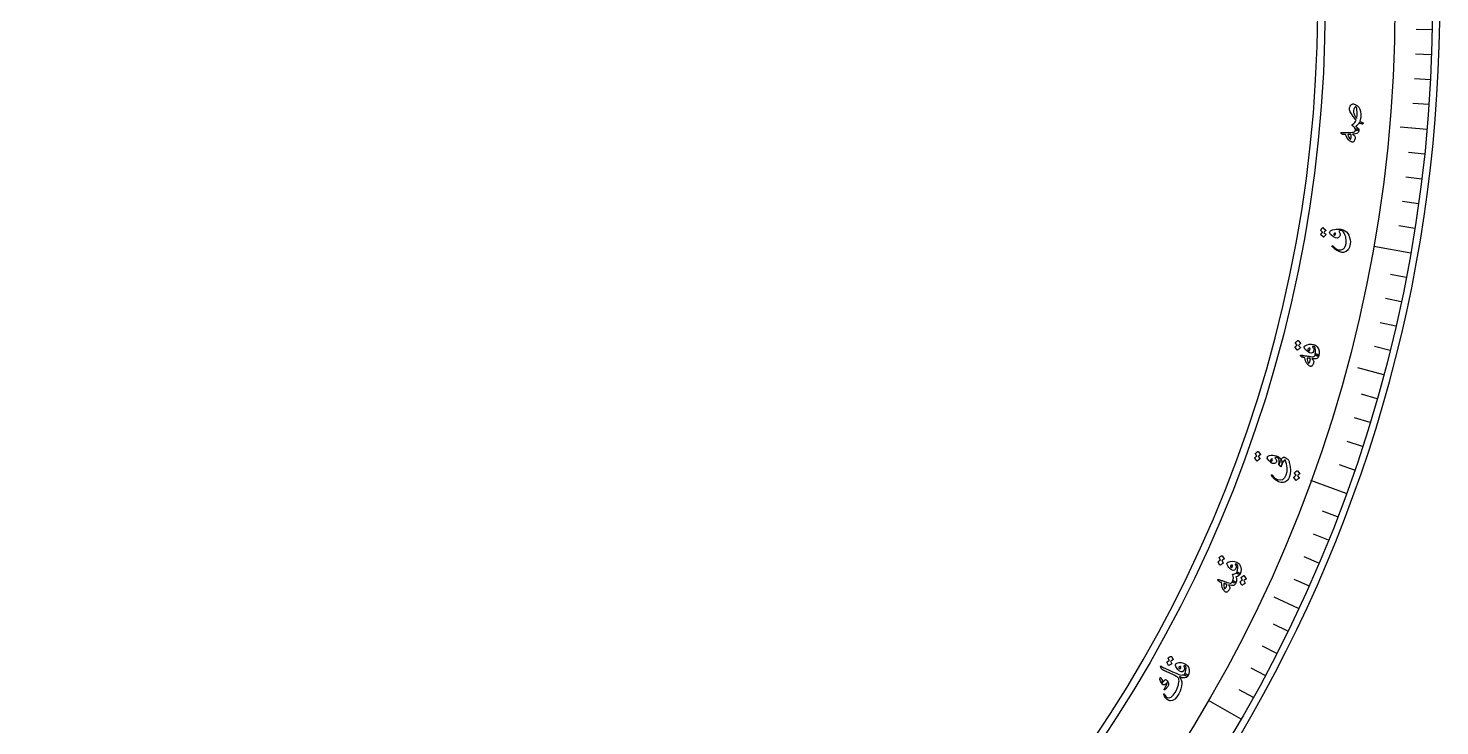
# Model space of a CAD drawing. Header units: millimetres. Extents: x -75 to 75, y -75 to 98.
# Drawn here: x 1.3 to 75, y -37.7 to -1.2 of the extents above; entities that cross this region are included whole.
import ezdxf

# ---------------------------------------------------------------- set-up
doc = ezdxf.new("R2010")
doc.units = ezdxf.units.MM
for name, color, linetype in [('CUT_INNER', 6, 'Continuous'), ('CUT_OUTER', 1, 'Continuous'), ('ENGRAVE', 7, 'Continuous'), ('ENGRAVE_FINE', 8, 'Continuous'), ('TEXT', 5, 'Continuous')]:
    doc.layers.add(name, color=color, linetype=linetype)

msp = doc.modelspace()

# ---------------------------------------------------------------- linework, layer by layer
at = {"layer": 'CUT_INNER'}
msp.add_arc((0.0001, -0.0002), 68.6249, 92.275813, 359.648624, dxfattribs=at)
at = {"layer": 'CUT_OUTER'}
msp.add_arc((0, 0), 75, 178.943758, 5.27344, dxfattribs=at)
at = {"layer": 'ENGRAVE'}
for points in [[(74.3336, -6.5033), (72.9364, -6.3811)], [(73.4839, -12.9572), (71.5502, -12.6162)], [(72.075, -19.3124), (70.7203, -18.9494)], [(70.1175, -25.5207), (68.2724, -24.8491)], [(67.6264, -31.5347), (66.3553, -30.942)], [(64.6207, -37.3087), (62.9202, -36.327)]]:
    msp.add_lwpolyline(points, dxfattribs=at)
for radius in [74.6175, 72.654, 69.0075]:
    msp.add_circle((0, 0), radius, dxfattribs=at)
at = {"layer": 'ENGRAVE_FINE'}
for points in [[(74.6061, -1.3023), (73.7648, -1.2876)], [(74.572, -2.6041), (73.7311, -2.5747)], [(74.5152, -3.9052), (73.6749, -3.8611)], [(74.4357, -5.2051), (73.5963, -5.1464)], [(74.2087, -7.7997), (73.3718, -7.7117)], [(74.0613, -9.0936), (73.2261, -8.991)], [(73.8913, -10.3847), (73.058, -10.2676)], [(73.6988, -11.6727), (72.8677, -11.5411)], [(73.2466, -14.2377), (72.4205, -14.0771)], [(72.9869, -15.5139), (72.1638, -15.3389)], [(72.7051, -16.7853), (71.8851, -16.596)], [(72.401, -18.0516), (71.5845, -17.848)], [(71.7269, -20.5674), (70.918, -20.3354)], [(71.3571, -21.816), (70.5523, -21.57)], [(70.9655, -23.0581), (70.1651, -22.798)], [(70.5522, -24.2931), (69.7566, -24.0191)], [(69.6614, -26.7405), (68.8758, -26.439)], [(69.1841, -27.9522), (68.4039, -27.637)], [(68.6858, -29.1554), (67.9112, -28.8266)], [(68.1665, -30.3497), (67.3977, -30.0074)], [(67.0658, -32.7102), (66.3094, -32.3413)], [(66.4847, -33.8756), (65.7349, -33.4936)], [(65.8833, -35.0308), (65.1403, -34.6357)], [(65.2619, -36.1753), (64.5259, -35.7673)]]:
    msp.add_lwpolyline(points, dxfattribs=at)
at = {"layer": 'TEXT'}
for points in [[(70.2768, -5.3853), (70.2836, -5.3533), (70.2993, -5.3178), (70.3239, -5.2787), (70.3575, -5.2361), (70.3941, -5.1992), (70.4303, -5.1753), (70.4661, -5.1646), (70.5014, -5.1669), (70.5363, -5.1784), (70.575, -5.1955), (70.6175, -5.2181), (70.6638, -5.2463), (70.706, -5.2748), (70.7383, -5.2988), (70.7606, -5.318), (70.7731, -5.3325), (70.8265, -5.4404), (70.8611, -5.5623), (70.8767, -5.6982), (70.8734, -5.8479), (70.8703, -5.8783), (70.8663, -5.9082), (70.8611, -5.9378), (70.855, -5.9671), (70.848, -5.9959), (70.8402, -6.0241), (70.8316, -6.0517), (70.8224, -6.0786), (70.8408, -6.0902), (70.8748, -6.1059), (70.9241, -6.1259), (70.9888, -6.1502), (71.0013, -6.1564), (71.008, -6.1657), (71.0089, -6.1782), (71.004, -6.194), (70.9952, -6.207), (70.9842, -6.2156), (70.9709, -6.2198), (70.9554, -6.2195), (70.9365, -6.2142), (70.9169, -6.2081), (70.8966, -6.2012), (70.8756, -6.1934), (70.854, -6.1846), (70.8319, -6.1748), (70.8095, -6.1638), (70.7866, -6.1518), (70.7572, -6.2013), (70.7247, -6.2447), (70.6891, -6.282), (70.6502, -6.3131), (70.6374, -6.3222), (70.6281, -6.3307), (70.6223, -6.3388), (70.6199, -6.3463), (70.6211, -6.3528), (70.626, -6.3596), (70.6346, -6.3667), (70.6468, -6.3741), (70.708, -6.4108), (70.7506, -6.4491), (70.7746, -6.4889), (70.7801, -6.5301), (70.7781, -6.5354), (70.7733, -6.5406), (70.7656, -6.5459), (70.7549, -6.5511), (70.7166, -6.5615), (70.684, -6.5662), (70.6572, -6.5655), (70.6362, -6.5592), (70.6184, -6.5485), (70.6051, -6.5372), (70.5963, -6.5253), (70.5921, -6.5128), (70.5774, -6.4588), (70.5485, -6.408), (70.5053, -6.3604), (70.4478, -6.3161), (70.4366, -6.3068), (70.429, -6.296), (70.425, -6.2837), (70.4245, -6.2698), (70.4278, -6.2551), (70.4349, -6.2423), (70.4457, -6.2314), (70.4603, -6.2224), (70.5123, -6.1877), (70.558, -6.1414), (70.5972, -6.0833), (70.63, -6.0136), (70.5853, -5.9639), (70.5436, -5.9156), (70.5049, -5.8686), (70.4692, -5.823), (70.3812, -5.6924), (70.3198, -5.576), (70.285, -5.4737), (70.2768, -5.3853)], [(70.6017, -5.3175), (70.5502, -5.3755), (70.5136, -5.4382), (70.4918, -5.5057), (70.4848, -5.578), (70.4896, -5.6115), (70.5025, -5.6531), (70.5234, -5.7027), (70.5522, -5.7603), (70.5682, -5.7899), (70.5833, -5.8172), (70.5976, -5.8419), (70.611, -5.8643), (70.6237, -5.8842), (70.6358, -5.9017), (70.6473, -5.9167), (70.6582, -5.9294), (70.6704, -5.8631), (70.6781, -5.7843), (70.6812, -5.693), (70.6796, -5.5892), (70.6731, -5.4891), (70.6614, -5.4111), (70.6445, -5.3551), (70.6225, -5.3212), (70.6176, -5.3159), (70.6125, -5.3136), (70.6072, -5.3141), (70.6017, -5.3175)], [(69.8391, -6.7005), (69.8272, -6.6871), (69.8266, -6.6773), (69.8372, -6.6713), (69.859, -6.6689), (69.8721, -6.6687), (69.8901, -6.6682), (69.9133, -6.6674), (69.9414, -6.6663), (69.9749, -6.6651), (70.0138, -6.6638), (70.0583, -6.6625), (70.1084, -6.6612), (70.1575, -6.6599), (70.2016, -6.6588), (70.2404, -6.6578), (70.2742, -6.657), (70.3026, -6.6563), (70.3256, -6.6558), (70.3432, -6.6555), (70.3555, -6.6552), (70.4326, -6.6517), (70.4931, -6.6419), (70.5372, -6.6257), (70.5647, -6.6032), (70.5761, -6.5866), (70.5845, -6.566), (70.5898, -6.5414), (70.5921, -6.5128), (70.5964, -6.4962), (70.6058, -6.484), (70.6203, -6.4762), (70.64, -6.4728), (70.6633, -6.4731), (70.6866, -6.476), (70.7099, -6.4816), (70.7332, -6.4898), (70.7529, -6.4995), (70.7672, -6.5094), (70.7763, -6.5196), (70.7801, -6.5301), (70.7744, -6.5851), (70.7601, -6.6315), (70.737, -6.6695), (70.7053, -6.6989), (70.6606, -6.7219), (70.603, -6.7389), (70.5325, -6.7499), (70.4492, -6.7548), (70.4964, -6.7891), (70.5327, -6.823), (70.5583, -6.8564), (70.5732, -6.8893), (70.5771, -6.9152), (70.5767, -6.9451), (70.5719, -6.9791), (70.5627, -7.0172), (70.5495, -7.057), (70.5354, -7.0901), (70.5203, -7.1164), (70.5044, -7.1361), (70.4856, -7.1514), (70.4666, -7.1608), (70.4474, -7.1644), (70.4279, -7.1621), (70.4042, -7.1548), (70.3781, -7.1439), (70.3498, -7.1293), (70.3193, -7.111), (70.2887, -7.0911), (70.2645, -7.0739), (70.2466, -7.0595), (70.235, -7.0478), (70.1891, -6.9848), (70.1468, -6.917), (70.1081, -6.8444), (70.0729, -6.767), (70.0326, -6.7659), (69.9979, -6.7645), (69.9686, -6.7628), (69.945, -6.7609), (69.9253, -6.7578), (69.9079, -6.7526), (69.8928, -6.7453), (69.88, -6.7358)], [(70.2017, -6.7647), (70.2204, -6.8427), (70.2461, -6.91), (70.2788, -6.9664), (70.3187, -7.0119), (70.3244, -7.0153), (70.3299, -7.0157), (70.3352, -7.0132), (70.3402, -7.0077), (70.3517, -6.9869), (70.3611, -6.964), (70.3685, -6.939), (70.3739, -6.912), (70.3772, -6.8829), (70.3785, -6.8518), (70.3777, -6.8187), (70.3748, -6.7835), (70.3736, -6.778), (70.3712, -6.7721), (70.3674, -6.7658), (70.3624, -6.7591), (70.3452, -6.7587), (70.3272, -6.7586), (70.3083, -6.7589), (70.2886, -6.7594), (70.2681, -6.7603), (70.2468, -6.7614), (70.2247, -6.7629), (70.2017, -6.7647)], [(68.7825, -11.7823), (68.7803, -11.7793), (68.7794, -11.7755), (68.7797, -11.7708), (68.7812, -11.7653), (68.7922, -11.7465), (68.8039, -11.7285), (68.8163, -11.7112), (68.8294, -11.6947), (68.8432, -11.6789), (68.858, -11.6636), (68.8738, -11.6489), (68.8906, -11.6347), (68.8954, -11.6322), (68.9002, -11.6316), (68.9049, -11.6328), (68.9095, -11.6358), (69.0501, -11.7607), (69.0517, -11.7637), (69.051, -11.7677), (69.048, -11.7726), (69.0428, -11.7784), (69.0382, -11.7822), (69.0317, -11.7887), (69.0233, -11.7976), (69.0131, -11.8092), (69.0007, -11.8234), (68.9862, -11.8404), (68.9694, -11.8602), (68.9504, -11.8827), (69.0589, -11.9816), (69.062, -11.9858), (69.0621, -11.9906), (69.0592, -11.9959), (69.0533, -12.0017), (69.0481, -12.0068), (69.0404, -12.0148), (69.0299, -12.0258), (69.0169, -12.0397), (69.0011, -12.0569), (68.9826, -12.0775), (68.9613, -12.1016), (68.9373, -12.1291), (68.9336, -12.1318), (68.9303, -12.1327), (68.9273, -12.1317), (68.9245, -12.129), (68.7913, -12.0025), (68.7891, -11.9995), (68.7882, -11.9956), (68.7885, -11.9909), (68.79, -11.9854), (68.7986, -11.9693), (68.808, -11.9538), (68.8182, -11.9391), (68.8292, -11.9249), (68.8409, -11.9114), (68.8532, -11.8986), (68.866, -11.8863), (68.8794, -11.8747)], [(69.2477, -11.862), (69.2547, -11.8434), (69.2695, -11.8245), (69.2921, -11.8053), (69.3224, -11.7859), (69.4015, -11.7488), (69.4927, -11.7226), (69.5957, -11.7073), (69.7108, -11.703), (69.7702, -11.7061), (69.8296, -11.7144), (69.8888, -11.7281), (69.948, -11.7471), (70.0414, -11.794), (70.122, -11.8566), (70.1899, -11.9347), (70.2449, -12.0285), (70.2918, -12.1478), (70.3209, -12.2634), (70.332, -12.3752), (70.3253, -12.4831), (70.2823, -12.6554), (70.209, -12.7861), (70.1059, -12.8751), (69.9729, -12.9223), (69.9301, -12.9254), (69.885, -12.9222), (69.8376, -12.9126), (69.7878, -12.8967), (69.734, -12.8761), (69.6808, -12.8513), (69.6282, -12.8224), (69.5762, -12.7893), (69.5248, -12.7525), (69.4738, -12.7124), (69.4233, -12.669), (69.3733, -12.6222), (69.3682, -12.6159), (69.3654, -12.6096), (69.3651, -12.6036), (69.3671, -12.5977), (69.3706, -12.5916), (69.3744, -12.5868), (69.3785, -12.5834), (69.3828, -12.5814), (69.3887, -12.5804), (69.3951, -12.5815), (69.4018, -12.5849), (69.4089, -12.5904), (69.4937, -12.6684), (69.5731, -12.7279), (69.647, -12.7689), (69.7155, -12.7914), (69.782, -12.798), (69.8457, -12.7906), (69.9067, -12.7694), (69.9648, -12.7342), (70.0173, -12.6836), (70.0588, -12.6181), (70.0893, -12.5378), (70.1089, -12.4425), (70.1147, -12.3765), (70.1151, -12.3104), (70.1102, -12.2443), (70.0999, -12.1783), (70.084, -12.1124), (70.0625, -12.0468), (70.0352, -11.9815), (70.0023, -11.9165), (69.97, -11.8648), (69.9364, -11.8252), (69.9016, -11.7977), (69.8655, -11.7823), (69.8291, -11.7771), (69.7935, -11.7802), (69.7586, -11.7918), (69.7244, -11.8117), (69.7686, -11.8848), (69.7903, -11.9555), (69.7895, -12.0237), (69.7662, -12.0894), (69.7147, -12.1511), (69.6457, -12.176), (69.5591, -12.1643), (69.4549, -12.1161), (69.3565, -12.0503), (69.2891, -11.9861), (69.2528, -11.9233), (69.2477, -11.862)], [(69.5327, -11.9002), (69.5074, -11.9176), (69.4884, -11.9351), (69.4758, -11.9526), (69.4696, -11.9701), (69.4697, -11.9859), (69.4752, -12.0023), (69.4862, -12.0195), (69.5027, -12.0374), (69.5181, -12.0253), (69.5307, -12.0109), (69.5405, -11.9941), (69.5475, -11.975), (69.5498, -11.9565), (69.548, -11.9379), (69.5423, -11.9191), (69.5327, -11.9002)], [(67.458, -17.6705), (67.4562, -17.6673), (67.4555, -17.6634), (67.4562, -17.6587), (67.4582, -17.6534), (67.4708, -17.6356), (67.484, -17.6187), (67.4979, -17.6026), (67.5123, -17.5873), (67.5274, -17.5727), (67.5435, -17.5588), (67.5605, -17.5455), (67.5785, -17.5328), (67.5835, -17.5308), (67.5883, -17.5305), (67.5929, -17.5321), (67.5972, -17.5356), (67.7265, -17.6721), (67.7278, -17.6752), (67.7268, -17.6791), (67.7234, -17.6837), (67.7177, -17.6891), (67.7128, -17.6925), (67.7058, -17.6983), (67.6967, -17.7065), (67.6854, -17.7171), (67.6719, -17.7302), (67.6559, -17.7459), (67.6375, -17.7641), (67.6167, -17.7849), (67.7162, -17.8928), (67.719, -17.8973), (67.7187, -17.902), (67.7153, -17.907), (67.7089, -17.9123), (67.7033, -17.9169), (67.6949, -17.9242), (67.6835, -17.9342), (67.6693, -17.947), (67.6521, -17.9627), (67.6319, -17.9816), (67.6086, -18.0038), (67.5823, -18.0291), (67.5785, -18.0315), (67.5751, -18.032), (67.5721, -18.0308), (67.5697, -18.0279), (67.4478, -17.8904), (67.4459, -17.8872), (67.4453, -17.8833), (67.446, -17.8787), (67.448, -17.8733), (67.4579, -17.858), (67.4686, -17.8434), (67.4801, -17.8296), (67.4923, -17.8165), (67.5051, -17.804), (67.5185, -17.7923), (67.5323, -17.7812), (67.5466, -17.7708)], [(67.7253, -18.3215), (67.7159, -18.3063), (67.7169, -18.2966), (67.7283, -18.2924), (67.7502, -18.2937), (67.7631, -18.2957), (67.781, -18.2983), (67.804, -18.3014), (67.8319, -18.305), (67.8651, -18.3094), (67.9037, -18.3147), (67.9478, -18.3209), (67.9973, -18.328), (68.046, -18.335), (68.0896, -18.3412), (68.1281, -18.3468), (68.1615, -18.3516), (68.1897, -18.3558), (68.2124, -18.3591), (68.2299, -18.3617), (68.2419, -18.3635), (68.3185, -18.373), (68.3799, -18.3735), (68.4261, -18.3649), (68.457, -18.3473), (68.471, -18.3329), (68.4827, -18.314), (68.4921, -18.2906), (68.4991, -18.2628), (68.5061, -18.2471), (68.5175, -18.2367), (68.5331, -18.2315), (68.553, -18.2314), (68.5759, -18.2356), (68.5984, -18.2424), (68.6205, -18.2518), (68.6421, -18.2639), (68.6599, -18.2766), (68.6723, -18.2888), (68.6796, -18.3004), (68.6815, -18.3114), (68.6668, -18.3647), (68.6448, -18.4081), (68.6157, -18.4416), (68.5795, -18.4653), (68.5315, -18.4804), (68.4719, -18.4875), (68.4006, -18.4865), (68.3177, -18.4774), (68.3584, -18.5192), (68.3886, -18.5587), (68.4082, -18.5959), (68.4173, -18.6308), (68.4168, -18.657), (68.4114, -18.6864), (68.4009, -18.7192), (68.3855, -18.7552), (68.3658, -18.7922), (68.3464, -18.8224), (68.3271, -18.8459), (68.3081, -18.8626), (68.287, -18.8745), (68.2667, -18.8806), (68.2471, -18.8809), (68.2284, -18.8754), (68.2062, -18.8642), (68.1823, -18.8491), (68.1569, -18.8299), (68.1298, -18.8068), (68.1031, -18.782), (68.0821, -18.761), (68.0668, -18.7438), (68.0573, -18.7303), (68.0227, -18.6605), (67.9924, -18.5866), (67.9664, -18.5085), (67.9447, -18.4263), (67.9051, -18.4184), (67.8711, -18.4112), (67.8426, -18.4047), (67.8196, -18.3989), (67.8006, -18.3925), (67.7844, -18.3844), (67.7707, -18.3747), (67.7597, -18.3632)], [(67.9139, -17.8588), (67.9196, -17.8455), (67.9297, -17.8317), (67.9443, -17.8175), (67.9633, -17.8028), (68.0684, -17.746), (68.1778, -17.7159), (68.2917, -17.7123), (68.41, -17.7356), (68.469, -17.7575), (68.5198, -17.7841), (68.5624, -17.8154), (68.5967, -17.8513), (68.6596, -17.9554), (68.6947, -18.0669), (68.7021, -18.1856), (68.6815, -18.3114), (68.6753, -18.323), (68.6637, -18.3313), (68.6468, -18.3362), (68.6246, -18.3377), (68.6126, -18.3373), (68.6006, -18.3359), (68.5886, -18.3336), (68.5766, -18.3303), (68.5649, -18.3265), (68.5538, -18.3223), (68.5433, -18.318), (68.5334, -18.3133), (68.5168, -18.3031), (68.5056, -18.2912), (68.4997, -18.2778), (68.4991, -18.2628), (68.5148, -18.1394), (68.5124, -18.0281), (68.4921, -17.9291), (68.4538, -17.8423), (68.4243, -17.8383), (68.4005, -17.8366), (68.3824, -17.8371), (68.3698, -17.8399), (68.3585, -17.8443), (68.3507, -17.849), (68.3462, -17.8541), (68.3452, -17.8595), (68.3455, -17.8635), (68.3465, -17.8669), (68.3483, -17.8697), (68.3507, -17.8718), (68.3857, -17.9018), (68.4103, -17.934), (68.4246, -17.9684), (68.4285, -18.005), (68.4105, -18.1035), (68.3667, -18.1629), (68.2972, -18.1831), (68.202, -18.1641), (68.1504, -18.1417), (68.099, -18.1107), (68.0476, -18.0711), (67.9964, -18.0229), (67.9539, -17.9753), (67.926, -17.932), (67.9127, -17.8932), (67.9139, -17.8588)], [(68.1154, -17.9831), (68.1158, -18.0047), (68.1267, -18.0245), (68.1481, -18.0425), (68.1801, -18.0586), (68.1854, -18.0599), (68.1893, -18.0605), (68.1918, -18.0605), (68.1928, -18.0598), (68.2031, -18.0408), (68.2112, -18.0209), (68.2171, -18.0001), (68.2208, -17.9785), (68.2217, -17.9588), (68.2201, -17.942), (68.2157, -17.928), (68.2088, -17.9169), (68.1702, -17.9311), (68.1418, -17.9468), (68.1235, -17.9642), (68.1154, -17.9831)], [(68.072, -18.4457), (68.0773, -18.5257), (68.0914, -18.5963), (68.1142, -18.6574), (68.1459, -18.709), (68.1509, -18.7132), (68.1563, -18.7146), (68.1619, -18.713), (68.1678, -18.7085), (68.1826, -18.6898), (68.1957, -18.6688), (68.2072, -18.6455), (68.2171, -18.6197), (68.2252, -18.5917), (68.2316, -18.5612), (68.2364, -18.5284), (68.2395, -18.4932), (68.2393, -18.4876), (68.2378, -18.4814), (68.2352, -18.4745), (68.2314, -18.4671), (68.2145, -18.4638), (68.1967, -18.4607), (68.1781, -18.4578), (68.1586, -18.455), (68.1382, -18.4524), (68.117, -18.45), (68.095, -18.4477), (68.072, -18.4457)], [(65.366, -23.4547), (65.3644, -23.4514), (65.3641, -23.4474), (65.3652, -23.4429), (65.3676, -23.4377), (65.3817, -23.4212), (65.3964, -23.4056), (65.4115, -23.3909), (65.4272, -23.377), (65.4436, -23.3639), (65.4608, -23.3515), (65.4789, -23.3398), (65.4979, -23.3288), (65.503, -23.3272), (65.5078, -23.3274), (65.5123, -23.3294), (65.5163, -23.3332), (65.6331, -23.4802), (65.6342, -23.4835), (65.6328, -23.4872), (65.6291, -23.4915), (65.6229, -23.4963), (65.6178, -23.4993), (65.6103, -23.5044), (65.6005, -23.5117), (65.5884, -23.5213), (65.5737, -23.5331), (65.5565, -23.5472), (65.5366, -23.5636), (65.514, -23.5824), (65.6038, -23.6983), (65.6061, -23.703), (65.6054, -23.7077), (65.6016, -23.7124), (65.5948, -23.7171), (65.5888, -23.7211), (65.5798, -23.7276), (65.5676, -23.7365), (65.5524, -23.7479), (65.5339, -23.762), (65.5121, -23.779), (65.487, -23.7989), (65.4586, -23.8217), (65.4546, -23.8237), (65.4511, -23.8239), (65.4483, -23.8225), (65.4461, -23.8193), (65.3367, -23.672), (65.3351, -23.6687), (65.3349, -23.6647), (65.3359, -23.6602), (65.3384, -23.6551), (65.3496, -23.6408), (65.3615, -23.6272), (65.3741, -23.6145), (65.3874, -23.6026), (65.4013, -23.5914), (65.4156, -23.581), (65.4303, -23.5712), (65.4455, -23.5621)], [(66.0973, -23.5401), (66.1886, -23.5216), (66.2793, -23.518), (66.3695, -23.5293), (66.459, -23.5557), (66.4786, -23.563), (66.4977, -23.5708), (66.5163, -23.5791), (66.5344, -23.5879), (66.552, -23.5973), (66.5688, -23.6071), (66.5849, -23.6173), (66.6003, -23.628), (66.6931, -23.7176), (66.743, -23.8276), (66.7499, -23.9578), (66.7136, -24.1082), (66.7095, -24.1151), (66.7039, -24.1181), (66.6965, -24.1171), (66.6876, -24.1122), (66.6672, -24.0964), (66.6452, -24.0767), (66.6215, -24.0531), (66.5962, -24.0255), (66.5922, -24.0202), (66.5897, -24.0143), (66.5888, -24.0078), (66.5895, -24.0008), (66.6069, -23.8846), (66.6085, -23.7879), (66.5944, -23.7108), (66.5647, -23.6532), (66.5492, -23.6391), (66.5288, -23.6304), (66.5034, -23.6272), (66.4729, -23.6295), (66.4574, -23.6317), (66.4436, -23.6346), (66.4313, -23.638), (66.4206, -23.6419), (66.4112, -23.6464), (66.4026, -23.6511), (66.3949, -23.6561), (66.3881, -23.6614), (66.4184, -23.6958), (66.4411, -23.7281), (66.4562, -23.7583), (66.4638, -23.7863), (66.4643, -23.8467), (66.4468, -23.8942), (66.4113, -23.9289), (66.3579, -23.9507), (66.3057, -23.9554), (66.2521, -23.9442), (66.1969, -23.9171), (66.1401, -23.8743), (66.0638, -23.7989), (66.0142, -23.7304), (65.9913, -23.6688), (65.9951, -23.6141), (66.0073, -23.5909), (66.0284, -23.5708), (66.0584, -23.5539), (66.0973, -23.5401)], [(66.1583, -23.7744), (66.1564, -23.7865), (66.1587, -23.8012), (66.165, -23.8184), (66.1754, -23.8382), (66.1821, -23.8448), (66.1907, -23.847), (66.201, -23.845), (66.2132, -23.8385), (66.2391, -23.8154), (66.2528, -23.7873), (66.2544, -23.7543), (66.2437, -23.7164), (66.2408, -23.712), (66.2372, -23.7096), (66.2329, -23.7092), (66.2279, -23.7107), (66.2014, -23.7275), (66.181, -23.7438), (66.1666, -23.7594), (66.1583, -23.7744)], [(66.6054, -24.0311), (66.6132, -24.0012), (66.6219, -23.9712), (66.6316, -23.9409), (66.6421, -23.9103), (66.6537, -23.8797), (66.6662, -23.8492), (66.6799, -23.8188), (66.6946, -23.7885), (66.7248, -23.7331), (66.7564, -23.6884), (66.7894, -23.6545), (66.8239, -23.6314), (66.8442, -23.6246), (66.8671, -23.6239), (66.8926, -23.6294), (66.9206, -23.6411), (66.9769, -23.6721), (67.0216, -23.7014), (67.0548, -23.7288), (67.0763, -23.7543), (67.0933, -23.783), (67.1094, -23.8164), (67.1246, -23.8547), (67.1389, -23.8976), (67.1901, -24.1124), (67.2069, -24.3152), (67.1895, -24.5056), (67.1379, -24.6835), (67.1041, -24.7522), (67.0635, -24.811), (67.0161, -24.8599), (66.9621, -24.899), (66.9037, -24.9274), (66.8433, -24.9446), (66.7809, -24.9505), (66.7165, -24.9452), (66.65, -24.9291), (66.5813, -24.9025), (66.5103, -24.8656), (66.437, -24.8182), (66.4, -24.7911), (66.3655, -24.7632), (66.3334, -24.7343), (66.3037, -24.7045), (66.2762, -24.6741), (66.2507, -24.6431), (66.2272, -24.6117), (66.2058, -24.5797), (66.2012, -24.5684), (66.2005, -24.5593), (66.2037, -24.5525), (66.2108, -24.5481), (66.2209, -24.5458), (66.2302, -24.5469), (66.2389, -24.5514), (66.2469, -24.5592), (66.3165, -24.6442), (66.3868, -24.7114), (66.4578, -24.7607), (66.5296, -24.7921), (66.6772, -24.8139), (66.8008, -24.7804), (66.9004, -24.6915), (66.9757, -24.5472), (67.0205, -24.3678), (67.0281, -24.1757), (66.9985, -23.9712), (66.9316, -23.7545), (66.9293, -23.7513), (66.926, -23.7497), (66.922, -23.7498), (66.917, -23.7515), (66.8716, -23.7885), (66.8224, -23.8609), (66.7693, -23.9688), (66.7121, -24.1121), (66.7086, -24.1189), (66.7043, -24.1216), (66.6992, -24.12), (66.6935, -24.1143)], [(67.4163, -24.4594), (67.4147, -24.456), (67.4145, -24.452), (67.4156, -24.4473), (67.4181, -24.442), (67.4325, -24.4249), (67.4475, -24.4087), (67.4629, -24.3934), (67.4788, -24.379), (67.4954, -24.3654), (67.5129, -24.3526), (67.5312, -24.3404), (67.5504, -24.329), (67.5556, -24.3273), (67.5604, -24.3275), (67.5648, -24.3295), (67.5689, -24.3334), (67.6841, -24.4838), (67.6851, -24.4872), (67.6837, -24.4911), (67.6798, -24.4955), (67.6736, -24.5005), (67.6683, -24.5036), (67.6608, -24.5089), (67.6508, -24.5165), (67.6385, -24.5264), (67.6237, -24.5386), (67.6062, -24.5533), (67.586, -24.5703), (67.563, -24.5898), (67.6515, -24.7084), (67.6538, -24.7132), (67.653, -24.7181), (67.6492, -24.7229), (67.6422, -24.7278), (67.6362, -24.732), (67.6271, -24.7387), (67.6147, -24.748), (67.5992, -24.7598), (67.5805, -24.7744), (67.5584, -24.792), (67.5329, -24.8127), (67.5041, -24.8364), (67.5, -24.8384), (67.4965, -24.8387), (67.4937, -24.8372), (67.4915, -24.834), (67.3838, -24.6832), (67.3823, -24.6798), (67.3821, -24.6757), (67.3832, -24.6711), (67.3857, -24.6658), (67.3972, -24.651), (67.4094, -24.637), (67.4222, -24.6238), (67.4357, -24.6115), (67.4498, -24.5999), (67.4643, -24.589), (67.4792, -24.5788), (67.4946, -24.5694)], [(63.4697, -28.8864), (63.4684, -28.8829), (63.4685, -28.879), (63.4699, -28.8745), (63.4728, -28.8696), (63.4882, -28.8542), (63.5042, -28.8398), (63.5205, -28.8263), (63.5373, -28.8137), (63.5548, -28.8019), (63.573, -28.7909), (63.592, -28.7807), (63.6118, -28.7712), (63.6171, -28.7701), (63.6219, -28.7707), (63.6261, -28.773), (63.6299, -28.7771), (63.734, -28.9336), (63.7348, -28.937), (63.7331, -28.9406), (63.729, -28.9446), (63.7224, -28.9489), (63.717, -28.9514), (63.7091, -28.956), (63.6987, -28.9625), (63.6859, -28.9711), (63.6703, -28.9817), (63.6519, -28.9944), (63.6307, -29.0092), (63.6066, -29.0262), (63.6863, -29.1494), (63.6883, -29.1543), (63.6872, -29.1589), (63.683, -29.1633), (63.6758, -29.1674), (63.6695, -29.171), (63.66, -29.1767), (63.6471, -29.1847), (63.6309, -29.1948), (63.6113, -29.2074), (63.5881, -29.2226), (63.5615, -29.2405), (63.5312, -29.261), (63.527, -29.2626), (63.5236, -29.2626), (63.5209, -29.2609), (63.5189, -29.2576), (63.4222, -29.1014), (63.4209, -29.0979), (63.421, -29.094), (63.4225, -29.0895), (63.4253, -29.0846), (63.4377, -29.0712), (63.4508, -29.0586), (63.4644, -29.0469), (63.4787, -29.0361), (63.4934, -29.026), (63.5086, -29.0167), (63.5241, -29.0082), (63.54, -29.0003)], [(63.8869, -29.1495), (63.8948, -29.1374), (63.9071, -29.1255), (63.9239, -29.114), (63.9451, -29.1027), (64.0583, -29.0647), (64.1713, -29.0535), (64.2841, -29.0694), (64.3968, -29.1125), (64.4512, -29.1441), (64.4967, -29.179), (64.5333, -29.217), (64.561, -29.2583), (64.6053, -29.3716), (64.621, -29.4874), (64.608, -29.6056), (64.5664, -29.7261), (64.5583, -29.7365), (64.5455, -29.7426), (64.528, -29.7446), (64.5058, -29.7423), (64.4941, -29.7399), (64.4825, -29.7365), (64.4711, -29.7322), (64.4598, -29.7269), (64.4489, -29.7211), (64.4386, -29.7151), (64.429, -29.709), (64.4201, -29.7028), (64.4055, -29.6899), (64.3965, -29.6763), (64.3929, -29.6621), (64.3949, -29.6472), (64.4313, -29.5282), (64.4479, -29.4182), (64.4447, -29.3171), (64.4217, -29.2251), (64.3934, -29.2161), (64.3703, -29.2104), (64.3523, -29.2078), (64.3394, -29.2085), (64.3276, -29.2109), (64.319, -29.2142), (64.3138, -29.2184), (64.3118, -29.2236), (64.3115, -29.2276), (64.3119, -29.2311), (64.3131, -29.2341), (64.3151, -29.2366), (64.3445, -29.2721), (64.3633, -29.3081), (64.3715, -29.3444), (64.3692, -29.3811), (64.3347, -29.4751), (64.2814, -29.5262), (64.2095, -29.5343), (64.1189, -29.4994), (64.0719, -29.4685), (64.0265, -29.4292), (63.9826, -29.3815), (63.9403, -29.3253), (63.9066, -29.2711), (63.8864, -29.2238), (63.8799, -29.1832), (63.8869, -29.1495)], [(64.0644, -29.3063), (64.0611, -29.3276), (64.0685, -29.349), (64.0865, -29.3703), (64.1152, -29.3917), (64.1203, -29.3939), (64.124, -29.3952), (64.1264, -29.3956), (64.1275, -29.395), (64.141, -29.378), (64.1523, -29.3598), (64.1617, -29.3403), (64.169, -29.3196), (64.1733, -29.3004), (64.1745, -29.2836), (64.1726, -29.2691), (64.1676, -29.2569), (64.1272, -29.2643), (64.0965, -29.275), (64.0756, -29.289), (64.0644, -29.3063)], [(63.4066, -30.0333), (63.4, -30.0166), (63.4027, -30.0073), (63.4147, -30.0052), (63.436, -30.0104), (63.4484, -30.0146), (63.4656, -30.0203), (63.4876, -30.0274), (63.5145, -30.0359), (63.5463, -30.0461), (63.5834, -30.0581), (63.6257, -30.0721), (63.6732, -30.0879), (63.7199, -30.1034), (63.7617, -30.1172), (63.7986, -30.1295), (63.8306, -30.1402), (63.8575, -30.1493), (63.8794, -30.1566), (63.8961, -30.1622), (63.9076, -30.1662), (63.9813, -30.1891), (64.0416, -30.2004), (64.0886, -30.2002), (64.1221, -30.1884), (64.1385, -30.1766), (64.1534, -30.1601), (64.1667, -30.1387), (64.1786, -30.1126), (64.1882, -30.0984), (64.2012, -30.0902), (64.2176, -30.0878), (64.2372, -30.0913), (64.259, -30.0995), (64.2799, -30.1102), (64.2999, -30.1233), (64.3191, -30.139), (64.3343, -30.1547), (64.3444, -30.1689), (64.3495, -30.1816), (64.3495, -30.1928), (64.3255, -30.2426), (64.2962, -30.2814), (64.2617, -30.3093), (64.2218, -30.3261), (64.1719, -30.3326), (64.112, -30.329), (64.042, -30.3153), (63.962, -30.2917), (63.9946, -30.34), (64.0173, -30.3842), (64.0301, -30.4243), (64.0329, -30.4603), (64.0278, -30.486), (64.0172, -30.514), (64.0011, -30.5444), (63.9795, -30.577), (63.9536, -30.61), (63.9291, -30.6363), (63.906, -30.656), (63.8843, -30.669), (63.8614, -30.677), (63.8403, -30.6794), (63.821, -30.6763), (63.8035, -30.6676), (63.7837, -30.6526), (63.7629, -30.6335), (63.7413, -30.6101), (63.7187, -30.5826), (63.6968, -30.5534), (63.6798, -30.529), (63.6679, -30.5094), (63.6609, -30.4944), (63.6392, -30.4196), (63.6224, -30.3415), (63.6107, -30.2601), (63.6039, -30.1753), (63.5664, -30.1605), (63.5342, -30.1474), (63.5073, -30.1359), (63.4857, -30.1261), (63.4682, -30.1165), (63.4536, -30.1057), (63.4419, -30.0936), (63.4331, -30.0804)], [(63.7258, -30.2169), (63.7168, -30.2966), (63.7182, -30.3686), (63.7298, -30.4328), (63.7518, -30.4892), (63.7561, -30.4942), (63.7611, -30.4965), (63.7669, -30.4959), (63.7735, -30.4925), (63.7914, -30.4768), (63.808, -30.4585), (63.8235, -30.4375), (63.8377, -30.4139), (63.8507, -30.3877), (63.8625, -30.3589), (63.873, -30.3275), (63.8822, -30.2934), (63.883, -30.2878), (63.8827, -30.2814), (63.8813, -30.2742), (63.8789, -30.2663), (63.8628, -30.26), (63.8459, -30.2538), (63.8281, -30.2476), (63.8094, -30.2414), (63.7898, -30.2353), (63.7694, -30.2291), (63.748, -30.223), (63.7258, -30.2169)], [(64.3949, -29.6472), (64.4068, -29.6343), (64.417, -29.6255), (64.4256, -29.6209), (64.4326, -29.6205), (64.4418, -29.623), (64.4525, -29.6274), (64.4647, -29.6335), (64.4783, -29.6415), (64.5208, -29.6699), (64.5496, -29.6935), (64.5648, -29.7122), (64.5664, -29.7261), (64.5353, -29.7745), (64.4896, -29.8161), (64.4294, -29.851), (64.3547, -29.879), (64.3783, -29.9498), (64.3854, -30.0257), (64.3757, -30.1067), (64.3495, -30.1928), (64.3436, -30.2007), (64.3349, -30.2052), (64.3235, -30.2064), (64.3093, -30.2043), (64.2224, -30.1821), (64.2127, -30.1795), (64.2035, -30.1743), (64.1946, -30.1664), (64.1861, -30.1557), (64.1806, -30.1454), (64.1774, -30.1348), (64.1768, -30.1238), (64.1786, -30.1126), (64.2093, -30.0098), (64.2206, -29.9187), (64.2123, -29.8395), (64.1846, -29.7722), (64.1804, -29.7639), (64.1785, -29.7555), (64.1789, -29.7471), (64.1817, -29.7385), (64.1863, -29.7315), (64.192, -29.7276), (64.1988, -29.7269), (64.2068, -29.7293), (64.214, -29.7324), (64.2206, -29.7345), (64.2263, -29.7358), (64.2314, -29.7361), (64.2847, -29.7218), (64.3297, -29.7022), (64.3664, -29.6773), (64.3949, -29.6472)], [(64.621, -29.9281), (64.6197, -29.9246), (64.6198, -29.9206), (64.6214, -29.916), (64.6243, -29.911), (64.64, -29.8953), (64.6562, -29.8806), (64.6728, -29.8669), (64.6899, -29.854), (64.7076, -29.842), (64.726, -29.8308), (64.7453, -29.8204), (64.7653, -29.8107), (64.7706, -29.8095), (64.7754, -29.8101), (64.7796, -29.8125), (64.7833, -29.8167), (64.8855, -29.9758), (64.8862, -29.9792), (64.8845, -29.9829), (64.8803, -29.987), (64.8737, -29.9914), (64.8682, -29.9939), (64.8602, -29.9986), (64.8497, -30.0052), (64.8366, -30.0139), (64.8209, -30.0247), (64.8022, -30.0377), (64.7807, -30.0528), (64.7563, -30.0701), (64.8345, -30.1954), (64.8364, -30.2003), (64.8352, -30.2051), (64.831, -30.2095), (64.8236, -30.2137), (64.8173, -30.2174), (64.8076, -30.2232), (64.7946, -30.2313), (64.7782, -30.2417), (64.7583, -30.2545), (64.7349, -30.27), (64.7078, -30.2882), (64.6772, -30.3091), (64.6729, -30.3108), (64.6695, -30.3108), (64.6668, -30.3091), (64.6649, -30.3057), (64.5701, -30.1469), (64.5689, -30.1434), (64.569, -30.1394), (64.5706, -30.1348), (64.5735, -30.1298), (64.5861, -30.1161), (64.5994, -30.1034), (64.6133, -30.0914), (64.6277, -30.0804), (64.6427, -30.0702), (64.658, -30.0607), (64.6737, -30.0519), (64.6898, -30.0439)], [(60.405, -34.5613), (60.3981, -34.5456), (60.399, -34.537), (60.4075, -34.5355), (60.4238, -34.5411), (60.438, -34.5477), (60.4612, -34.5586), (60.4936, -34.5741), (60.535, -34.5939), (60.5855, -34.6181), (60.6453, -34.6466), (60.7143, -34.6792), (60.7926, -34.716), (61.0382, -34.8297), (61.2285, -34.9138), (61.3636, -34.9683), (61.4433, -34.9934), (61.5182, -35.0025), (61.581, -35.0005), (61.6318, -34.9873), (61.6705, -34.963), (61.6871, -34.9507), (61.7053, -34.9441), (61.7251, -34.9432), (61.7465, -34.948), (61.7675, -34.9571), (61.7865, -34.9688), (61.8033, -34.9833), (61.8179, -35.0006), (61.8292, -35.018), (61.8357, -35.033), (61.8375, -35.0458), (61.8347, -35.0561), (61.7689, -35.1255), (61.6737, -35.1537), (61.549, -35.1407), (61.395, -35.0866), (61.4213, -35.1237), (61.446, -35.1654), (61.4689, -35.2115), (61.4902, -35.2622), (61.5064, -35.3109), (61.5175, -35.3579), (61.5235, -35.4032), (61.5244, -35.4469), (61.5099, -35.5832), (61.4793, -35.7174), (61.4328, -35.8495), (61.3702, -35.9793), (61.2653, -36.1452), (61.1571, -36.2622), (61.0459, -36.3303), (60.9319, -36.3495), (60.9003, -36.3457), (60.8711, -36.339), (60.8441, -36.3293), (60.8196, -36.3168), (60.7397, -36.2567), (60.6733, -36.1873), (60.6204, -36.1087), (60.5808, -36.0208), (60.5789, -36.0132), (60.5786, -36.0061), (60.5799, -35.9992), (60.5828, -35.9928), (60.5866, -35.9883), (60.5913, -35.9857), (60.5972, -35.9849), (60.604, -35.9859), (60.6098, -35.9892), (60.6154, -35.9945), (60.6207, -36.0017), (60.6257, -36.0109), (60.6624, -36.0776), (60.6974, -36.1285), (60.7308, -36.1635), (60.7628, -36.1827), (60.8672, -36.1929), (60.9721, -36.1506), (61.0775, -36.0559), (61.1831, -35.9086), (61.2481, -35.7854), (61.3017, -35.6525), (61.3439, -35.5101), (61.3746, -35.3582), (61.3785, -35.3043), (61.3751, -35.2531), (61.3646, -35.2043), (61.3468, -35.1581), (61.3381, -35.1445), (61.3237, -35.1298), (61.3036, -35.1139), (61.2779, -35.0969), (61.2328, -35.0711), (61.1557, -35.0317), (61.0464, -34.9788), (60.9051, -34.9122), (60.831, -34.8776), (60.767, -34.8477), (60.7132, -34.8226), (60.6695, -34.8023), (60.6357, -34.7865), (60.6115, -34.7753), (60.597, -34.7685), (60.5922, -34.7663), (60.5428, -34.7423), (60.5045, -34.719), (60.4772, -34.6963), (60.4611, -34.6744)], [(60.8116, -34.1288), (60.8106, -34.1253), (60.811, -34.1214), (60.8128, -34.117), (60.8161, -34.1123), (60.8328, -34.0984), (60.8499, -34.0853), (60.8673, -34.0732), (60.8851, -34.0621), (60.9035, -34.0518), (60.9226, -34.0424), (60.9424, -34.0338), (60.9629, -34.0261), (60.9683, -34.0253), (60.973, -34.0263), (60.977, -34.029), (60.9804, -34.0334), (61.071, -34.1981), (61.0714, -34.2016), (61.0695, -34.2051), (61.0651, -34.2087), (61.0582, -34.2124), (61.0526, -34.2145), (61.0443, -34.2183), (61.0334, -34.224), (61.0199, -34.2314), (61.0035, -34.2407), (60.9841, -34.2518), (60.9616, -34.2648), (60.9362, -34.2796), (61.0053, -34.4091), (61.0068, -34.4142), (61.0053, -34.4187), (61.0008, -34.4227), (60.9933, -34.4262), (60.9868, -34.4292), (60.9767, -34.4342), (60.9632, -34.441), (60.9463, -34.4497), (60.9256, -34.4606), (60.9013, -34.4738), (60.8732, -34.4894), (60.8414, -34.5073), (60.837, -34.5085), (60.8336, -34.5082), (60.831, -34.5063), (60.8294, -34.5029), (60.7462, -34.339), (60.7452, -34.3355), (60.7456, -34.3316), (60.7474, -34.3272), (60.7507, -34.3226), (60.7642, -34.3103), (60.7782, -34.2989), (60.7928, -34.2884), (60.8079, -34.2788), (60.8235, -34.27), (60.8393, -34.262), (60.8555, -34.2547), (60.872, -34.2483)], [(61.2052, -34.4262), (61.214, -34.4147), (61.2273, -34.4039), (61.245, -34.3938), (61.2671, -34.3844), (61.3831, -34.3561), (61.4966, -34.3545), (61.6077, -34.3798), (61.7163, -34.4322), (61.7679, -34.4683), (61.8103, -34.5069), (61.8436, -34.5479), (61.8677, -34.5913), (61.9023, -34.7079), (61.9082, -34.8246), (61.8853, -34.9413), (61.8336, -35.0579), (61.8247, -35.0676), (61.8114, -35.0726), (61.7938, -35.0731), (61.7719, -35.069), (61.7604, -35.0656), (61.7492, -35.0612), (61.7382, -35.0559), (61.7274, -35.0497), (61.717, -35.043), (61.7073, -35.0362), (61.6982, -35.0293), (61.6898, -35.0224), (61.6764, -35.0083), (61.6686, -34.994), (61.6662, -34.9795), (61.6694, -34.9648), (61.7158, -34.8494), (61.7416, -34.7411), (61.7469, -34.6402), (61.7317, -34.5465), (61.7043, -34.5352), (61.6817, -34.5275), (61.6639, -34.5235), (61.6511, -34.523), (61.6391, -34.5244), (61.6303, -34.527), (61.6247, -34.5308), (61.6224, -34.5357), (61.6216, -34.5397), (61.6218, -34.5432), (61.6227, -34.5463), (61.6245, -34.549), (61.6508, -34.5869), (61.6665, -34.6242), (61.6716, -34.6611), (61.6662, -34.6975), (61.6239, -34.7883), (61.5665, -34.8347), (61.4942, -34.8367), (61.4068, -34.7943), (61.3626, -34.7596), (61.3207, -34.7166), (61.281, -34.6653), (61.2436, -34.6058), (61.2145, -34.549), (61.1984, -34.5001), (61.1953, -34.4592), (61.2052, -34.4262)], [(61.3688, -34.5973), (61.3637, -34.6183), (61.3693, -34.6402), (61.3855, -34.663), (61.4123, -34.6867), (61.4171, -34.6893), (61.4207, -34.6909), (61.4231, -34.6915), (61.4243, -34.6911), (61.4391, -34.6752), (61.4519, -34.658), (61.4629, -34.6394), (61.4719, -34.6194), (61.4778, -34.6007), (61.4804, -34.584), (61.4798, -34.5693), (61.4758, -34.5568), (61.4349, -34.5608), (61.4035, -34.5689), (61.3814, -34.581), (61.3688, -34.5973)], [(60.3884, -35.1441), (60.3908, -35.141), (60.3938, -35.1389), (60.3975, -35.1378), (60.4019, -35.1376), (60.4051, -35.1386), (60.4083, -35.1401), (60.4114, -35.1423), (60.4146, -35.145), (60.4887, -35.2386), (60.4958, -35.2489), (60.5004, -35.258), (60.5027, -35.2661), (60.5026, -35.2731), (60.4959, -35.2994), (60.4932, -35.3236), (60.4945, -35.3455), (60.4997, -35.3653), (60.5049, -35.3716), (60.5139, -35.3724), (60.5267, -35.3675), (60.5434, -35.3571), (60.5528, -35.3491), (60.5621, -35.3407), (60.5715, -35.3317), (60.5807, -35.3223), (60.5901, -35.3123), (60.5995, -35.3016), (60.609, -35.2902), (60.6186, -35.2781), (60.6643, -35.2436), (60.7121, -35.2518), (60.7621, -35.3028), (60.8141, -35.3967), (60.8264, -35.4302), (60.8337, -35.4601), (60.836, -35.4865), (60.8334, -35.5095), (60.8258, -35.532), (60.8113, -35.5608), (60.7898, -35.5957), (60.7613, -35.6369), (60.7462, -35.6576), (60.7312, -35.6767), (60.7161, -35.6944), (60.701, -35.7105), (60.6862, -35.7253), (60.6721, -35.739), (60.6586, -35.7515), (60.6458, -35.7629), (60.6358, -35.7687), (60.6267, -35.7716), (60.6183, -35.7716), (60.6106, -35.7688), (60.6042, -35.7635), (60.6011, -35.7571), (60.6014, -35.7497), (60.605, -35.7412), (60.6181, -35.7152), (60.6334, -35.6859), (60.6508, -35.6533), (60.6705, -35.6175), (60.7071, -35.5506), (60.7332, -35.497), (60.7488, -35.4565), (60.7539, -35.4293), (60.7534, -35.4251), (60.7515, -35.4219), (60.7481, -35.4196), (60.7433, -35.4183), (60.7398, -35.4183), (60.7357, -35.4199), (60.731, -35.4229), (60.7258, -35.4274), (60.6826, -35.4723), (60.6635, -35.4904), (60.6445, -35.5043), (60.6254, -35.514), (60.6064, -35.5194), (60.5865, -35.5218), (60.5686, -35.5196), (60.5528, -35.5129), (60.539, -35.5017), (60.456, -35.409), (60.4032, -35.3185), (60.3807, -35.2303), (60.3884, -35.1441)]]:
    msp.add_lwpolyline(points, close=True, dxfattribs=at)

doc.saveas('drawing.dxf')
